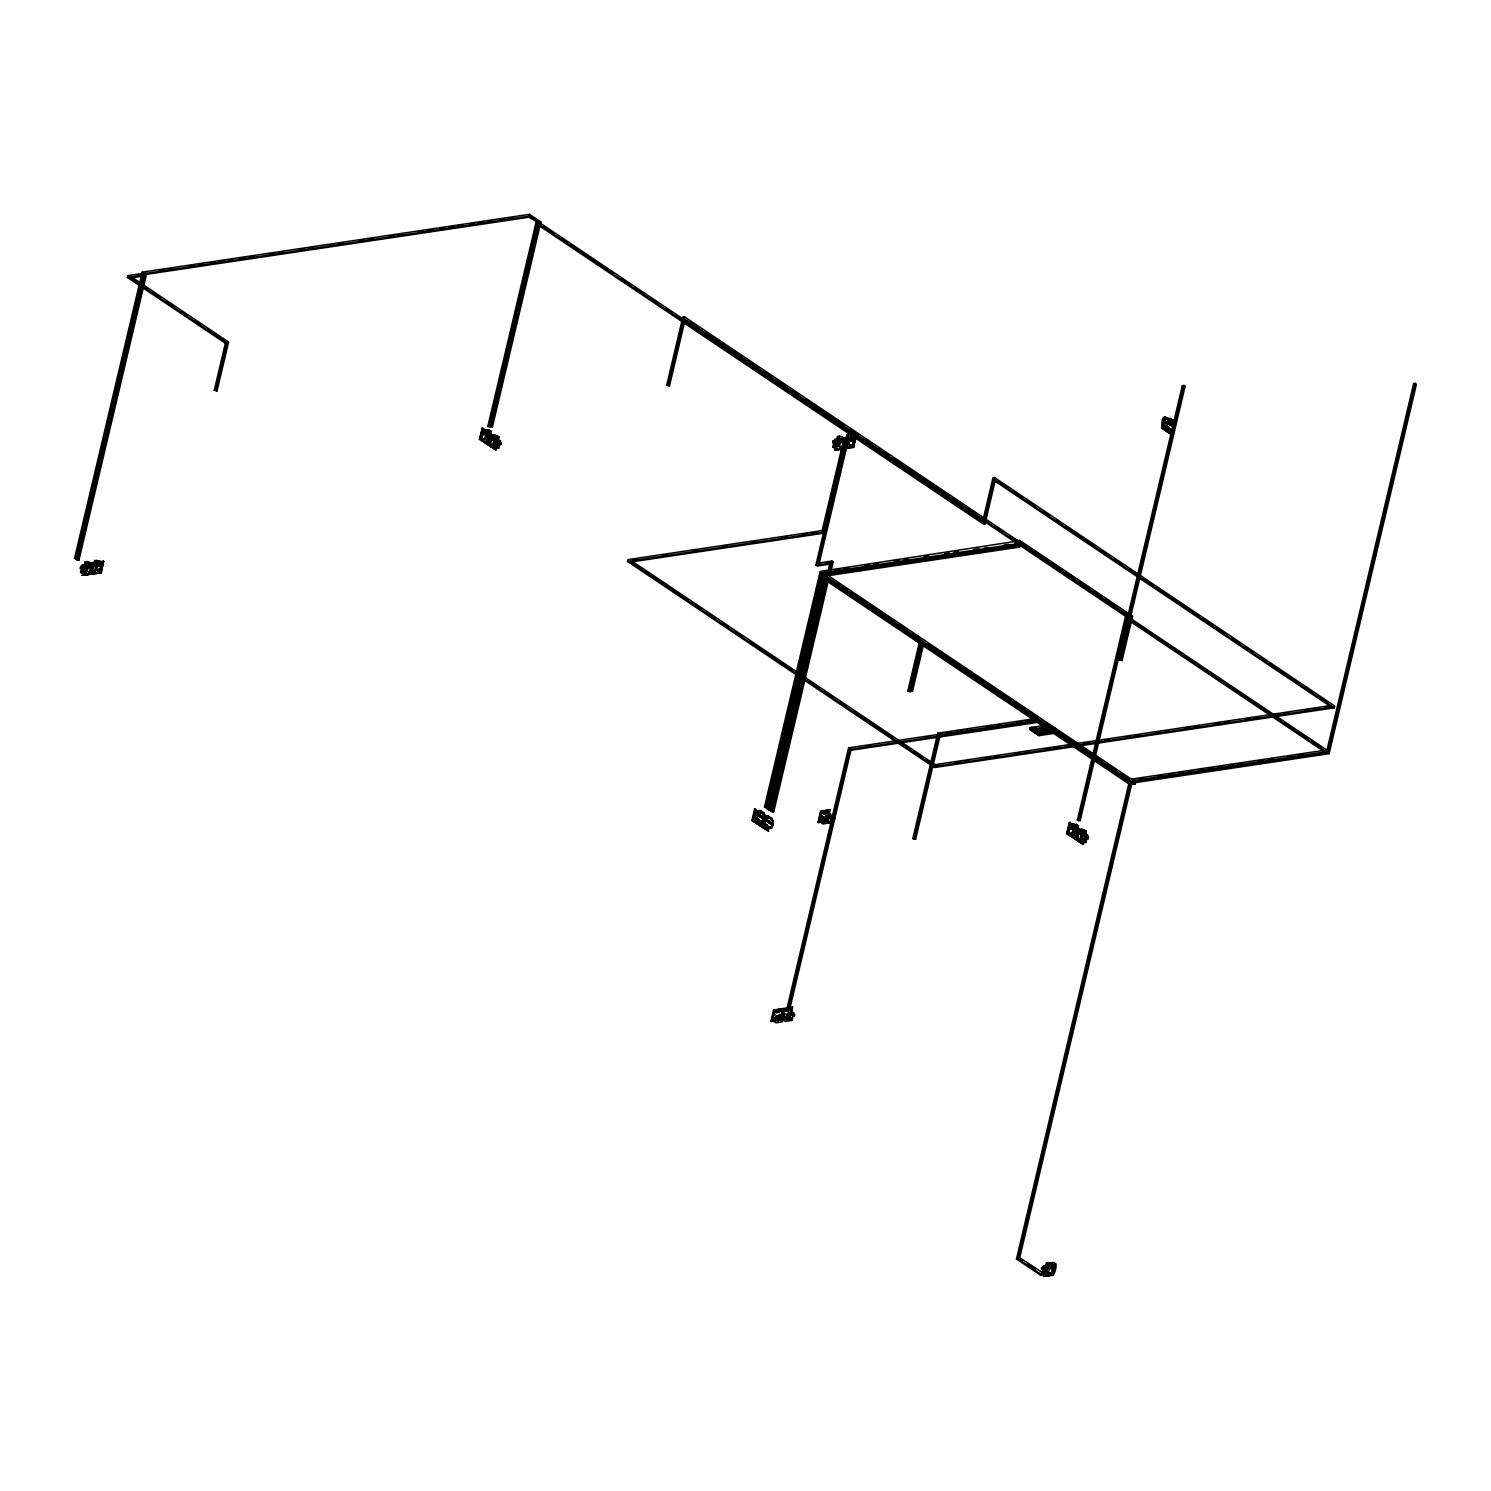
<?xml version="1.0" encoding="UTF-8"?>
<svg xmlns="http://www.w3.org/2000/svg" width="1491" height="1491" viewBox="0 0 1491 1491"><rect width="100%" height="100%" fill="white"/><g stroke="black" fill="none" stroke-linecap="round" stroke-linejoin="round"><path stroke-width="1.5" d="M81.614 572.097L81.334 571.444M82.844 571.109L81.8 571.314M85.36 564.604L86.124 563.3L85.9 564.437M85.49 562.927L86.963 562.778M86.012 571.37L87.056 570.401M91.1 570.047L90.541 570.27M95.871 561.361C97.027 559.069 93.355 564.959 95.629 562.032M90.411 563.169L94.884 563.207M95.349 569.972L95.387 569.413M95.685 562.498L94.66 562.927M101.425 567.009L102.04 566.636M102.45 567.232L102.469 565.741A6.057 3.877 -56.1 0 0 100.214 562.368L100.009 562.256M834.96 446.331L833.264 446.499L834.159 445.977M834.979 445.604L835.165 445.884M838.874 445.138L837.662 445.995L838.389 445.269M838.65 438.317L837.588 438.261L838.222 439.118M839.321 440.236L837.141 446.368L839.563 445.995L842.62 448.046L835.892 449.052L832.835 447.002L834.606 439.528L836.041 440.497L839.545 436.956M847.932 436.639L846.925 437.758L847.82 436.919M772.413 1017.104L773.084 1014.29A6.057 3.877 -56.1 0 1 777.165 1009.985L779.607 1009.742A6.057 3.877 -56.1 0 1 781.75 1013.004L782.495 1018.111L781.899 1016.955M847.13 437.59L847.634 436.453M847.745 443.871L847.018 444.598L848.808 443.852M848.323 435.335L848.547 435.055M791.423 1011.737L790.994 1011.625A6.057 3.877 -56.1 0 0 787.546 1008.121A6.057 3.877 -56.1 0 0 782.272 1012.799L781.452 1014.905L781.582 1012.892A6.057 3.877 -56.1 0 0 778.209 1009.519A6.057 3.877 -56.1 0 0 772.916 1014.197L772.562 1018.353M776.606 1015.632L777.426 1015.893M854.473 442.119L853.337 444.523M779.141 1015.539L779.607 1014.178L779.122 1015.39M854.38 441.727L849.777 438.615L849.441 439.975L853.877 441.709M854.772 440.33L852.181 446.573L845.229 447.654M781.116 1014.775L782.812 1014.439M781.769 1015.706L782.048 1013.936M784.21 1014.644L784.788 1013.34L784.527 1014.7M786.558 1014.961L786.335 1014.066M787.583 1020.179L787.043 1019.937M793.324 1014.737C793.808 1016.489 794.144 1016.937 790.1 1013.041M790.51 1013.6L791.404 1007.86L791.031 1010.227M790.323 1013.433L790.938 1011.494M791.087 1013.097L791.013 1011.028M794.554 1014.961L791.069 1012.575L790.435 1014.42M791.833 1011.14L792.317 1011.96L790.062 1012.296M820.33 817.161L819.92 816.304L820.889 817.571L819.882 821.858L822.939 823.908L829.667 822.902L831.419 815.447L827.71 812.409L828.083 810.824M820.516 816.826L819.565 817.087L820.106 815.409A6.057 3.877 -56.1 0 1 824.188 811.104L826.629 810.862L826.033 813.396C821.317 816.192 825.828 807.265 823.778 813.732M822.771 816.49L821.765 816.062M824.896 823.144L823.833 823.498M823.405 823.069L823.591 822.603M823.61 817.478L824.15 816.658M826.163 815.223L826.163 816.639L826.573 815.223M828.008 815.726L832.22 817.459M1043.197 1272.699L1042.284 1272.718M1043.961 1272.177L1043.98 1272.028M1047.577 1264.871C1045.433 1267.07 1047.782 1262.504 1047.372 1265.43M1046.738 1263.548L1046.272 1265.673L1043.625 1265.971L1041.855 1273.426L1044.911 1275.476L1051.845 1274.395L1054.435 1268.17A6.057 3.877 -56.1 0 0 1052.161 1264.797L1049.888 1265.132M1047.428 1265.225L1046.514 1264.853M1047.26 1263.902L1048.415 1263.175M1052.385 1269.829L1051.938 1270.22M1051.248 1267.313C1055.311 1269.344 1053.075 1270.052 1054.007 1269.065M480.792 435.372L481.63 432.539A6.057 4.007 81.5 0 1 485.265 430.526L484.966 431.682L488.582 432.725L489.216 430.004L491.154 431.309L490.502 434.011M481.798 433.601L481.202 439.267L487.11 443.312L490.669 442.771L492.57 435.186M485.078 438.54L485.544 438.093M486.644 439.733L486.327 438.764M490.688 431.272L489.253 430.694M490.315 432.036L489.551 430.657M489.216 440.646L489.421 440.628M489.328 433.266L489.644 432.148L490.017 433.415M489.365 432.595L490.222 433.229L489.458 432.39M492.589 439.435L493.241 437.385L485.656 432.446L485.227 434.254L492.813 439.193L489.775 439.174M493.633 443.628L493.819 443.61M494.751 444.747L493.521 444.523M497.714 436.639L498.684 437.515L498.199 436.602M497.454 437.609L497.789 439.062L498.013 437.814M498.013 437.124L498.199 437.087M498.367 446.853L498.609 446.946M754.316 815.521L754.278 814.906M757.801 819.23L758.173 820.516M757.596 819.752L757.204 819.565M760.615 812.315L759.087 810.806M760.056 811.812L761.267 812.465M759.385 821.634L756.701 818.074L759.124 819.547C758.807 822.212 759.702 820.758 759.963 821.578M760.224 811.421L763.075 814.366M762.05 813.154L761.211 811.626L762.777 813.657M760.95 821.597L762.348 823.069M764.249 814.123C764.603 816.546 762.386 811.067 762.591 813.639M766.933 816.583L769.076 817.105M768.424 816.938L768.517 816.826M769.132 826.909L768.2 827.71L767.474 826.387M769.598 817.348L770.735 818.447L769.207 817.161M767.977 827.095L768.461 827.654M769.636 817.608L771.332 818.727M769.393 827.02L770.101 828.306M771.443 819.472L769.114 817.888M1067.985 829.704L1068.842 826.871A6.057 4.007 81.5 0 1 1072.476 824.858L1073.706 825.306M1073.352 827.058L1068.413 828.791L1070.575 825.157L1072.7 824.84M1076.502 825.623L1078.049 826.07L1077.061 825.548M1077.397 826.983L1076.782 827.915L1077.136 826.666M1076.651 835.65L1076.129 835.817M1077.49 835.556L1077.769 835.873M1081.739 838.464L1081.609 839.489L1080.77 837.812M1084.814 833.301L1084.87 831.866L1084.572 832.984M1084.87 840.756L1085.318 841.819M1085.224 831.307L1084.591 831.102M1084.684 841.259L1084.721 840.421M1085.168 833.152L1084.46 832.146M1085.019 841.632L1084.237 841.278M1163.26 422.68L1164.042 422.475M1164.154 422.699L1163.241 422.941L1167.621 422.959L1167.788 421.487M1167.528 427.656L1167.08 427.358M1166.95 427.507L1168.627 428.159L1167.528 427.302M1169.652 419.139L1169.466 419.157M1171.367 418.952C1171.46 424.823 1161.079 405.962 1161.843 428.215L1169.876 433.62C1174.293 427.022 1168.553 431.272 1168.869 428.495M1170.025 419.213L1169.839 419.996M1168.404 429.184L1169.019 427.339L1166.577 425.867L1167.751 428.756L1170.472 429.408M1169.801 429.986L1171.367 430.023M1172.019 420.201L1171.889 420.145M1173.38 422.046L1173.342 421.245M1171.684 430.359L1170.715 429.837M1174.162 422.717L1172.653 421.692M81.595 568.406L80.328 567.885L81.446 568.649M89.646 566.636L90.802 567.251M89.963 565.275L98.22 563.915L98.071 565.369L101.91 566.86M90.951 567.009L89.833 566.599M90.616 567.27L90.019 565.052L89.646 567.195M491.583 439.025L491.9 437.664M492.869 438.969L485.47 434.011L485.805 432.651M493.186 437.609L485.656 432.446L485.414 434.235M499.932 443.051L499.615 444.411L500.734 444.243M500.901 444.355L493.856 439.472M832.612 442.492L840.849 441.261M832.91 441.261L852.442 438.317L852.703 437.18L853.989 438.056L853.299 441.001M834.065 441.895C833.115 439.305 834.569 445.082 832.779 442.603L833.264 441.355M832.966 441.038L841.576 439.752L841.297 441.671C838.445 444.765 829.089 441.056 834.103 442.1M763.783 819.528L765.349 818.429L757.763 813.49L757.335 815.297L764.92 820.236M764.995 819.882L757.577 815.055L753.57 816.006L754.912 816.583L753.999 819.659L755.098 820.535M841.968 441.094L850.187 439.864M843.086 441.858L843.366 438.578L844.651 439.454M841.52 439.975L841.819 441.914L842.322 439.64L843.515 439.957L839.079 438.857L839.731 436.155L844.092 438L822.156 530.61L627.916 559.628L627.487 561.436L797.368 675.516M772.692 823.479L772.375 824.84M772.133 823.572L773.363 823.815L772.934 825.641L765.368 820.702L765.796 818.894L773.363 823.815M773.028 825.269L765.964 820.516M773.344 823.908L765.796 818.894M830.673 818.615L830.953 816.956M829.667 822.902L826.61 820.851L827.617 816.565L831.158 818.932L831.903 817.254M1079.111 831.997L1078.776 833.357L1079.913 833.189M1079.819 833.544L1072.439 828.586L1072.868 826.778L1080.416 831.792L1078.981 832.164M1080.099 833.152L1073.035 828.4M1087.144 837.383L1086.809 838.743L1087.945 838.576M1088.132 838.538L1081.05 833.804L1076.875 834.606L1077.154 833.469L1077.62 835.016M1088.411 837.327L1080.9 832.164L1080.472 833.972L1088.039 838.911L1088.467 837.103L1081.087 832.146L1080.658 833.954M1174.162 427.656L1173.995 425.96L1175.225 426.221C1175.784 430.713 1171.684 420.332 1167.844 421.263M1174.852 427.805L1167.807 422.922M1041.613 1269.065L1049.869 1267.685M1041.799 1269.027C1044.147 1269.773 1042.079 1265.691 1042.768 1269.68M138.924 285.191L127.406 277.456L127.835 275.63L143.136 273.356M226.874 343.023L130.183 278.09L130.612 276.282L228.589 342.073L217.034 390.94L214.257 390.307L225.383 343.247L226.874 343.023L215.748 390.083L214.257 390.307M537.692 223.147L489.7 426.109L491.21 425.886L539.183 222.923L528.858 217.22L144.571 274.624L77.327 559.05L74.55 558.398L142.204 272.163L529.491 214.313L540.898 221.973L492.477 426.761L487.837 426.389L536.238 221.619L537.729 221.395L489.328 426.165M74.55 558.398L76.041 558.174L143.285 273.766L529.063 216.139L539.183 222.923M82.564 532.399L84.689 523.36M88.957 505.3L92.162 491.769M96.43 473.709L98.033 466.925M102.301 448.866L105.507 435.335M109.775 417.275L112.981 403.726M117.249 385.666L118.851 378.9M124.722 354.075L126.306 347.291M127.387 342.781L129.512 333.76M132.177 322.466L133.78 315.701M140.713 286.347L142.856 277.326M137.47 275.257L146.603 273.897L78.93 560.113L77.439 560.336L76.153 559.479L77.644 559.255L145.317 273.021M89.441 565.257L89.013 567.065L80.402 568.351L80.682 566.431L81.781 567.288M80.644 568.108L80.98 566.748M81.073 567.773L81.39 566.412L81.26 568.667M83.589 574.445L80.551 572.395L82.303 564.94L84.95 564.623L85.322 563.058M81.763 570.699L82.769 569.45M94.977 564.455L87.429 561.548L85.192 561.883L84.558 564.604L85.993 565.574M87.037 565.629L84.521 565.48L82.974 572.041L80.551 572.395M82.564 571.817L83.608 572.469L84.521 565.48M86.124 564.194L85.229 564.269M83.608 572.469L85.49 572.19L86.385 565.201M87.429 561.548L86.795 564.269L89.031 563.933L90.932 565.909M85.136 573.271L86.273 573.122M86.813 569.935L86.254 568.854L86.72 569.879M91.286 568.108L91.1 569.301L87.801 566.766L88.137 565.406L90 566.058M84.838 571.761L87.279 571.388L89.199 562.741M90.504 562.536L90.429 566.375M90.317 565.35L89.684 567.419L88.286 567.102M92.945 573.047L89.889 570.997L91.79 563.393M87.168 574.613L89.74 573.7M89.907 563.859A6.057 3.877 -56.1 0 1 91.976 564.25L93.914 563.691M90.317 573.439L91.473 568.071M83.571 574.631L91.417 573.457L91.902 571.426L90.727 572.544M89.889 570.997L92.312 570.643L93.877 564.083L96.375 564.232L96.151 568.537M101.015 566.394L102.208 567.363L97.157 565.369L97.474 564.008L101.015 566.394L101.705 563.449L99.86 561.138L94.548 560.486L93.896 563.207L95.349 564.176M94.678 561.66L94.306 563.244L91.659 563.542M92.312 570.643L93.877 564.083M94.921 563.039L95.051 562.088M92.964 571.072L94.828 570.792L95.741 563.803M97.903 564.045L96.151 562.871L96.785 560.15M94.492 571.892L95.61 571.724L94.418 571.836M95.853 567.493L96.207 568.313M100.68 567.754L99.673 572.041L96.617 569.991L98.555 561.343M98.872 565.909L99.189 564.549M99.86 561.138L99.487 562.722L101.705 563.449M99.021 566.021L99.543 564.642L97.959 564.344M88.882 565.294L80.626 566.673L100.158 563.71L100.419 562.592M99.058 571.612L99.375 570.252L97.94 571.78M99.077 572.32L101.071 572.358L101.593 570.102M101.5 562.908L103.419 562.405L102.879 564.679M101.593 567.102L99.878 571.966L97.866 572.153M100.829 572.525L103.494 561.212L101.295 572.861L82.117 575.321L101.295 572.861M529.063 216.139L529.491 214.313M480.475 436.844L479.953 439.099L496.112 450.133L479.487 439.435L482.171 428.122L485.936 430.191M481.761 431.421L482.488 429.128M482.73 428.029L479.487 439.435M489.216 430.004L487.538 430.265L486.457 434.515L481.705 434.701L482.022 433.341L485.954 432.744M487.259 436.043L486.234 440.404L488.582 441.373L490.129 434.813L488.526 433.732L486.979 440.292L484.892 438.894L481.332 439.435L482.357 435.13M485.246 430.545L483.364 430.824L482.022 433.341M481.612 439.957L484.78 442.361M483.848 430.452L482.599 429.464M481.798 439.938L480.158 438.988M481.928 439.342L482.432 437.963M483.364 430.824L487.538 430.265M483.177 439.193L483.401 438.596M486.793 433.154L484.836 432.912L484.519 434.272L484.668 432.819L484.705 434.254M483.83 439.155L482.991 440.33M483.587 440.591L483.848 439.454M484.165 431.365L486.047 431.085L486.42 429.501M484.892 438.894L486.662 431.421M486.346 436.658L486.625 438.224M485.656 442.529L484.594 442.398M486.998 437.087L486.513 436.751M495.422 406.726L497.006 399.961M501.274 381.92L503.418 372.899M508.748 350.348L510.873 341.327M517.806 312.01L519.408 305.245M525.261 280.438L526.863 273.673M532.734 248.867L534.337 242.101M487.837 441.485L489.383 434.925M488.694 442.212L488.172 444.467L488.862 442.324M490.092 439.006L490.315 440.702L494.49 439.901L494.826 438.54L492.887 438.596M489.551 444.113L488.899 442.342L489.234 444.672L491.806 445.958M496.484 439.715L500.473 440.702L498.702 448.176L495.142 448.698L489.365 444.821L490.464 440.479M489.607 444.616L490.241 441.895M492.067 435.819L489.849 433.956L489.905 432.222M492.515 438.876L492.831 437.534L485.768 432.781M493.055 437.403L492.552 439.677L493.931 439.994M491.34 445.939L491.676 444.579M491.862 444.542L492.813 446.76M493.689 437.832L493.26 439.64L500.846 444.579L501.274 442.771L493.689 437.832L501.237 442.864L500.119 443.032M493.446 439.621L493.875 437.814M498.534 439.416L499.187 436.695L494.453 434.906L494.08 436.49L490.204 433.508L493.968 435.596M492.869 445.362L492.682 446.555M489.365 444.821L492.925 444.281L494.677 436.826L496.615 438.112L497.249 435.409M494.378 442.044L494.583 443.498M490.632 446.443L493.67 447.915M498.702 448.176L494.267 445.809L495.292 441.429M494.267 445.809L496.559 439.137L498.162 440.199L496.615 446.778M495.571 446.983L495.049 449.238L497.193 437.981M497.919 437.832L498.106 438.522M499.187 436.695L497.118 437.012L498.404 441.019M497.714 445.679L498.069 444.523L498.348 446.107M501.088 442.808L500.846 444.579M1015.762 541.345L685.208 319.391L669.496 385.908L666.701 385.274L682.859 316.931L684.35 316.707L1017.477 540.413L1016.396 544.923L822.529 573.886L821.243 573.029L765.983 806.761L764.492 806.985L820.18 571.444L1015.762 541.345L1015.11 544.066L821.243 573.029M666.701 385.274L668.21 385.051L684.35 316.707M833.562 443.274L833.898 441.783M834.718 444.747L835.072 444.057M839.731 436.155L837.476 436.49L836.842 439.193L834.606 439.528M832.835 447.002L835.258 446.629L836.824 440.069L838.688 439.789M853.896 444.709L853.355 446.965L834.904 450.245L836.936 442.697M838.538 438.242L838.222 438.876M837.476 439.062L838.184 438.056M835.258 446.629L837.774 446.797L838.818 442.417M838.799 443.498L839.023 444.486M839.563 445.995L841.334 438.522M751.967 820.423L768.592 831.139L751.967 820.423L754.632 809.11L760.745 812.763L761.155 810.955L760.54 812.781M842.806 437.143L843.366 438.578M752.526 820.348L755.21 809.035M842.471 439.752L842.154 441.988L840.589 441.69M752.974 820.013C771.425 829.723 747.345 822.883 753.943 815.95L754.912 816.583M754.539 814.608L754.968 810.116M757.875 820.963L754.875 821.411L753.756 819.864L755.303 811.719L760.335 810.545L763.877 812.912L765.237 815.782L763.634 822.566L760.447 823.051M842.9 441.876L843.254 440.385M753.999 819.659L754.073 818.54L755.21 819.305M755.471 812.67L755.918 811.514L756.589 813.415M842.191 448.418L843.869 448.157M843.16 445.045L843.179 447.263M756.459 815.223C755.117 813.601 761.267 816.658 756.943 813.974M627.487 561.436L823.237 532.194L844.689 441.466L845.956 442.324L824.523 533.07L630.264 562.088L797.871 674.622M848.193 438.913L843.943 438.13L847.634 438.783M829.238 564.232L817.143 566.04L815.857 565.182L824.43 528.914M825.492 524.385L827.114 517.582M831.4 499.448L834.606 485.842M838.893 467.708L840.495 460.905M845.136 443.051L846.161 438.689L848.677 438.839M846.198 437.795L846.832 435.092L849.069 434.757L853.989 438.056M846.59 437.832L848.286 436.062L846.832 435.092M758.006 815.652L757.894 813.695L764.939 818.578L764.641 820.721L765.349 818.429L757.95 813.471M845.77 443.479L846.161 438.689M847.298 436.733L846.851 437.348M847.876 442.063L819.062 564.008L817.776 563.151L846.292 442.547L844.465 442.547M845.248 445.679L847.13 445.399L848.025 438.41M849.069 434.757L848.435 437.459L852.442 438.317M758.509 821.392L759.124 819.547M846.888 447.58L851.622 446.666L847.689 447.803M848.081 442.044L847.689 443.256M759.534 822.212L759.273 823.349L759.72 822.193M846.478 444.97L848.919 444.598L850.671 437.124M850.914 438.354C852.181 441.709 847.279 435.428 842.322 439.64M758.844 821.597L760.447 822.678L760.95 821.299L759.31 820.795M760.447 822.678L761.379 821.056L760.764 822.902L763.448 822.603M849.926 440.292L851.51 440.591L851.473 439.155M851.324 440.628L851.827 439.23L850.243 438.95M761.621 821.206L760 825.828M761.006 825.418C779.458 835.109 755.378 828.288 761.976 821.336M851.342 446.219L851.678 444.858L851.51 446.331M853.057 438.186L853.43 436.602M762.646 822.715L761.845 825.082L761.733 823.908L764.92 823.423L767.157 824.933L766.877 827.002C769.226 830.897 769.878 823.628 768.797 828.288L771.481 827.99M770.381 789.95L771.984 783.148M776.271 765.032L779.476 751.445M783.763 733.33L786.987 719.743M789.652 708.411L792.877 694.825M797.145 676.709L800.369 663.122M804.655 644.988L806.258 638.204M810.545 620.088L813.751 606.483M818.037 588.367L819.64 581.583M764.119 818.168L763.69 820.069L764.808 819.901M851.957 446.648L852.982 442.342M764.492 806.985L767.269 807.619L822.529 573.886M762.46 824.02L761.845 825.082L763.317 825.902L763.392 824.803M763.317 825.902L763.578 824.784M1128.78 618.485L1018.763 544.588L1020.254 544.364L1019.62 547.085L1018.334 546.228L824.132 574.967L768.89 808.7L766.094 808.066L767.38 808.923L822.846 574.11L1016.713 545.147L1017.999 546.004L1019.024 543.246M855.554 436.9L853.597 447.449L855.741 438.41M1019.62 547.085L825.734 576.048L770.493 809.781L768.983 810.004L767.716 809.147L770.381 797.815M771.462 793.287L773.587 784.229M776.271 772.897L777.873 766.113M778.954 761.584L781.098 752.526M784.844 736.666L786.987 727.608M789.652 716.276L794.479 695.906M798.225 680.045L800.369 670.987M804.655 652.872L807.861 639.285M810.545 627.953L813.751 614.367M818.037 596.251L821.243 582.664M855.182 439.267L855.704 437.012M763.877 826.704L764.138 825.567M764.492 820.609L766.039 821.038L766.281 819.174L762.479 819.957M767.716 809.147L769.207 808.923L824.448 575.191L825.734 576.048M769.319 810.228L770.81 810.004L826.48 574.445L827.766 575.321L772.096 810.862L770.605 811.085L769.319 810.228L771.965 798.99M777.817 774.258L779.402 767.511M786.316 738.306L788.441 729.304M793.752 706.846L795.877 697.844M800.127 679.877L803.314 666.384M807.563 648.399L810.75 634.924M814.999 616.939L818.186 603.464M768.48 828.437L771.667 827.971L773.27 821.168L771.891 818.317L766.914 815.763L764.79 824.803L766.542 826.778L767.157 824.933M768.76 818.149C769.561 813.471 768.89 821.522 766.337 816.677M769.71 817.888L769.337 816.583M776.233 788.832L779.42 775.339M785.254 750.625L786.857 743.879M787.919 739.387L790.044 730.404M792.709 719.165L794.293 712.418M795.355 707.927L797.48 698.944M801.207 683.195L803.332 674.212M807.582 656.245L810.769 642.751M815.018 624.766L818.205 611.291M824.038 586.578L825.641 579.831M827.99 571.482L829.965 563.076L815.857 565.182M768.666 828.045C769.971 824.448 765.088 827.43 767.53 826.144M770.623 819.025L771.127 817.646L770.828 819.696L773.27 821.168M772.413 811.067L827.561 577.8L828.847 578.657L773.699 811.943L770.922 811.29L773.699 811.943M829.947 569.301L831.885 561.045L833.171 561.902L831.195 570.308M771.443 817.851L771.462 819.342M771.872 825.567L771.909 824.281M770.922 1021.298L773.587 1009.985L792.28 1007.189L790.081 1018.838L770.922 1021.298L789.615 1018.502L792.28 1007.189M817.925 822.417L820.609 811.104L829.947 809.706L827.766 821.336L817.925 822.417L827.766 821.336M771.63 1020.534L772.003 1018.167L772.841 1019.266M773.456 1012.855L773.829 1010.469L792.765 1007.525M818.652 821.653L819.025 819.286L820.199 821.243M820.311 813.844L820.833 811.589L830.431 810.023M771.387 1021.633L774.071 1010.32M818.41 822.734L821.001 811.7M773.177 1016.34L772.86 1020.757L775.916 1022.807L782.645 1021.801L779.588 1019.751L781.414 1015.11M820.367 816.602L823.218 811.551L829.22 810.47L828.511 812.763M772.99 1019.397L773.512 1020.254L775.245 1018.297L773.959 1018.353M822.249 819.416L820.516 821.373L825.474 820.33M820.833 811.589L822.864 811.421L820.982 811.794M774.127 1018.465L773.419 1019.844L775.805 1020.478M820.814 820.945L820.982 819.472M776.606 1012.501L778.842 1012.165L779.439 1009.631L779.01 1012.277L776.606 1012.501L777.202 1009.966M771.872 1020.291L774.929 1019.658L775.693 1017.142L775.059 1019.863L771.481 1020.44M776.774 1012.613L777.37 1010.078M775.842 1018.409L774.761 1019.546M777.221 1012.203L777.538 1010.842C781.042 1009.985 775.916 1014.458 777.706 1010.954L778.824 1010.786M821.783 820.665L822.864 819.51C826.014 819.286 821.69 818.727 822.659 820.777M824.225 813.303L824.56 811.961C828.064 811.104 822.939 815.558 824.709 812.055L825.846 811.887M775.637 1019.658C774.705 1017.57 779.048 1018.185 775.749 1018.446M778.339 1012.035L778.656 1010.674M824.094 819.23L823.684 820.609L824.038 819.472M825.362 813.135L825.679 811.794M777.091 1018.111L775.264 1019.695L776.923 1019.583L777.78 1016.694L779.812 1016.527L778.842 1019.024M822.436 820.907L823.945 820.684L824.803 817.813L826.815 817.646L824.803 817.813M823.628 813.62L825.865 813.285L826.629 810.862M780.24 1016.937L779.868 1019.304L777.296 1019.527L777.78 1016.694M827.244 818.056L826.871 820.423L824.318 820.628L824.952 817.925M827.151 810.862L828.996 810.713L828.698 812.725M777.985 1019.583L776.848 1020.012M778.824 1017.626C779.625 1020.552 776.96 1016.433 778.973 1017.738M781.06 1009.705L781.619 1011.14M825.995 818.857C824.989 822.231 826.741 817.161 824.877 819.025M826.666 817.534L825.865 820.143M779.868 1019.304L780.389 1017.048M781.675 1013.973L781.974 1009.612M826.871 820.423L827.412 818.168M827.281 821.019L829.947 809.706M780.986 1019.136C782.384 1013.395 779.327 1021.95 784.266 1018.26M782.98 1011.42L783.166 1009.072L782.794 1011.457M782.328 1017.999L782.85 1018.856L784.583 1016.899L783.315 1016.955M781.806 1020.03L782.235 1019.732M782.216 1019.359L782.794 1013.805L785.552 1009.034L791.553 1007.953M782.533 1018.744C781.526 1015.11 787.043 1014.327 784.396 1018.465L780.818 1019.043M784.993 1009.034L783.315 1009.277M784.434 1016.787L784.396 1018.465M831.158 818.932L831.475 817.571L827.952 815.204L829.22 810.47M786.111 1011.215L786.558 1008.568L788.963 1008.345L788.348 1010.879L785.943 1011.103L788.348 1010.879M784.769 1018.409L786.428 1016.713L784.62 1018.297L786.279 1018.185L787.118 1015.296L789.149 1015.129L788.012 1017.701M786.558 1010.805L788.012 1009.277M786.95 1008.568L848.584 747.83L942.144 733.852M785.198 1017.011L784.825 1018.148M788.441 1008.345L833.562 817.515L831.475 817.571M832.071 817.348L833.655 817.068L849.646 749.414L1037.55 721.346L1037.978 719.538M788.199 1010.786L788.963 1008.345M790.752 1012.874L789.205 1017.924L786.652 1018.129L787.118 1015.296M788.329 1016.34L786.726 1017.757M789.727 1009.202L834.848 818.391L833.562 817.515M832.146 816.993L834.941 817.925L850.932 750.271L1037.326 722.445L1044.408 727.179L1029.629 729.397L1030.057 727.571L1044.837 725.371M789 1015.017L788.478 1017.216L789.745 1015.651M790.882 1013.116L788.944 1018.353L792.001 1020.403L793.752 1012.929L792.317 1011.96M791.609 1018.987L791.05 1017.924M791.423 1019.024L791.796 1017.813L790.957 1019.024M793.492 1016.433L793.808 1015.073M794.237 1014.737L794.218 1016.396L794.647 1014.588M907.833 691.023L910.628 691.656L907.833 691.023L919.295 642.602M909.342 690.799L920.618 642.826L919.127 643.05L827.542 581.546M909.715 690.743L920.189 646.386L921.68 646.181L911.206 690.519L909.715 690.743L912.492 691.377L923.395 645.23L921.792 644.149L922.333 641.875M915.865 669.459L919.015 656.152M983.184 519.222L992.987 477.735L994.478 477.511L1334.743 706.007L1334.315 707.815L1079.204 745.929M994.478 477.511L984.172 521.179L539.667 222.699M539.034 225.588L983.52 524.087L985.029 523.863L995.336 480.195L1334.315 707.815M1037.643 719.333L1037.214 721.141L940.094 735.641L915.604 839.265L912.827 838.632L937.746 733.199L1034.866 718.681M912.827 838.632L914.318 838.408L938.808 734.783L1034.437 720.488L922.016 644.988L923.507 644.764M803.649 678.498L934.633 766.467L935.062 764.659L1070.426 744.438M1016.713 545.147L1017.365 542.426L1019.229 542.146L1130.868 617.106L1120.803 659.656L1119.312 659.879L1129.358 617.33L1130.868 617.106M1018.334 546.228L1019.658 540.338L1132.564 616.174L1122.089 660.513L1119.312 659.879M828.474 580.651L1047.875 727.981L1031.232 730.46L1032.517 731.335L1032.946 729.528M1034.12 732.416L1034.549 730.59L1033.263 729.733L1032.834 731.541L1034.12 732.416L1054.137 729.416L1054.566 727.608L829.704 576.607M1322.871 750.513L1133.607 778.787L1132.974 781.489L1134.688 780.371L1135.956 781.228L1135.322 783.949L1133.831 784.173L1054.249 730.72L1035.742 733.479L1034.456 732.621L1034.884 730.814M1102.166 761.118L1054.622 729.192L1053.932 732.361L1037.661 734.783L1038.947 735.641L1039.376 733.833M1047.614 726.005L1047.185 727.813L1030.915 730.255L1029.629 729.397M1050.652 728.614L1051.08 726.807M1032.517 731.335L1051.36 728.782L1051.789 726.974L1045.992 723.079M1034.456 732.621L1054.454 729.639L1054.882 727.832L1134.465 781.265M1161.843 428.215L1165.086 416.828M1067.854 831.27L1067.332 833.413L1083.323 844.465L1066.699 833.767L1069.364 822.454L1074.75 825.604M1162.868 427.805C1181.301 437.515 1157.221 430.694 1163.837 423.742L1164.303 426.426M1164.266 421.934C1165.589 424.152 1162.7 419.661 1165.216 417.853L1168.758 420.238M1069.923 822.361L1066.699 833.767M1164.396 422.121L1163.651 427.656L1164.769 429.203L1167.751 428.756M1164.546 422.233L1165.776 418.598L1171.05 418.747M1075.663 828.642L1077.713 828.344L1078.347 825.623L1076.427 824.337L1074.75 824.579L1073.669 828.847L1068.786 828.828M1163.688 427.47L1165.161 428.308L1163.688 427.47L1164.639 425.065M1068.674 828.921L1075.775 827.058L1076.427 824.337M1074.321 837.644L1068.544 833.749L1069.55 829.462M1067.146 833.432L1070.948 836.209M1069.122 833.674L1069.643 832.276L1069.308 833.637M1164.974 428.346L1163.968 426.351M1166.652 421.655C1167.751 426.109 1169.839 419.437 1164.415 422.4L1167.938 421.599L1174.815 426.37M1166.689 423.09L1167.006 421.729M1073.427 827.561L1071.88 827.132L1071.712 828.605L1072.234 827.225M1081.143 834.308L1079.745 833.991L1080.435 831.698L1072.178 826.014L1072.439 824.877M1070.985 833.73L1070.78 834.923L1071.172 833.693M1167.882 423.444L1168.217 422.083M1074.75 824.579L1073.613 823.833L1073.24 825.418A6.057 4.007 81.5 0 0 1071.228 824.803M1072.625 828.549L1072.868 826.778M1068.544 833.749L1072.085 833.227L1073.855 825.753L1072.178 826.014M1072.122 834.345L1073.539 837.047M1169.224 428.01L1168.72 429.389L1169.224 428.01L1170.51 430.452M1073.93 832.537L1073.464 830.99L1073.781 831.997M1073.818 835.09L1073.501 836.451M1077.397 819.975L1125.593 616.156L1127.084 615.932L1078.906 819.752L1077.397 819.975L1078.683 820.833L1080.192 820.609L1127.942 618.597L1327.493 752.62L1327.922 750.812L1017.365 542.426M1169.354 431.123L1167.882 430.284L1169.149 431.141L1169.615 429.986M1074.172 834.625L1075.738 828.064L1077.341 829.145L1075.794 835.705L1072.085 833.227M1171.497 420.35L1172.466 421.431L1173.305 420.257L1173.492 421.841M1075.03 835.817L1077.713 828.847M1076.968 826.722L1076.632 827.58M1173.305 420.257L1172.727 421.934M1127.923 615.802L1182.326 385.684L1183.817 385.461L1185.103 386.337L1130.812 616.007M1077.583 829.947L1077.042 828.269M1082.354 843.03L1076.446 838.986L1076.092 836.675L1075.179 838.818M1173.678 427.321L1173.995 425.96M1183.817 385.461L1129.414 615.578L1123.618 611.701M1076.837 839.675L1080.024 842.08M1077.825 829.182L1079.149 829.947M1077.154 839.06L1078.254 839.135M1074.116 837.849L1077.881 837.103L1079.633 829.63M1078.944 833.45L1079.298 831.959M1078.403 838.911L1078.627 838.315M1079.745 833.991L1080.043 831.848L1072.98 827.114M1080.341 839.731L1080.024 841.092L1078.869 838.893M1081.646 829.22L1079.782 829.499L1079.409 831.083L1081.273 830.804L1081.646 829.22L1086.38 831.027L1085.746 833.73L1083.677 834.047M1077.583 834.811L1076.577 839.153L1080.118 838.613L1081.888 831.139L1083.808 832.444L1084.46 829.723M1080.08 839.694L1079.838 841.129L1080.882 839.824M1082.783 829.984L1081.702 834.233L1076.875 834.606M1081.851 840.477L1080.64 842.49L1082.242 843.571M1082.056 836.693L1081.87 837.942L1081.534 836.954M1080.826 842.471L1078.794 841.632M1085.746 833.73L1087.666 835.035L1085.914 842.49L1081.46 840.123L1082.503 835.761M1081.702 841.93L1080.658 840.421L1081.478 841.297M1081.46 840.123L1083.771 833.45L1085.373 834.531L1083.808 841.092M1084.665 832.761L1085.168 832.22M1083.062 841.204L1085.373 834.531M1084.908 839.992L1085.187 838.874L1085.224 839.862M1087.759 838.594L1088.076 837.252L1081.385 832.444M1016.471 1259.019L1128.799 783.856L1130.29 783.632L1017.98 1258.795L1016.471 1259.019L1040.569 1275.196L1042.06 1274.973L1042.284 1272.923M1132.004 782.682L1019.695 1257.845L1042.936 1272.829M1132.601 781.545L1133.235 778.842L1131.744 779.048M1040.569 1275.196L1040.998 1273.389M1041.967 1269.139L1042.284 1267.779M1043.42 1271.022L1043.327 1270.966M1043.998 1270.425L1043.812 1271.618L1043.514 1270.556M1051.826 1263.567L1052.739 1266.008L1051.826 1263.567L1046.496 1262.914L1045.862 1265.635L1047.875 1266.735M1044.278 1273.072L1045.825 1266.511L1047.707 1266.232L1046.794 1273.221L1041.855 1273.426M1044.93 1273.5L1045.825 1266.511M1047.017 1264.517L1046.868 1265.524L1046.719 1264.536M1046.794 1273.221L1047.707 1266.232M1049.869 1266.474L1048.098 1265.3L1048.751 1262.579M1047.577 1274.917L1046.16 1274.768L1046.477 1273.407M1046.328 1274.88L1047.446 1274.712M1048.117 1273.389L1047.949 1274.861L1048.266 1273.5M1046.16 1272.792L1048.583 1272.419L1050.503 1263.772M1048.527 1273.575L1048.005 1274.6M1050.354 1266.437L1050.018 1267.797L1053.392 1270.071L1053.727 1268.711L1050.186 1266.325M1051.155 1266.977L1051.174 1268.412L1049.589 1268.133M1050.987 1268.45L1051.49 1267.052L1049.925 1266.772M1042.917 1268.207L1041.985 1267.48L1041.557 1269.288L1050.316 1268.114C1053.447 1261.461 1027.56 1272.624 1052.106 1266.139L1052.385 1265.02L1053.671 1265.878L1052.963 1268.822L1049.44 1266.437L1049.124 1267.797L1053.392 1270.071M1050.987 1274.973C1050.838 1276.128 1055.404 1270.351 1052.721 1274.488M1051.174 1274.153L1051.341 1272.68L1050.223 1272.848M1051.64 1274.47L1052.646 1270.183M1055.218 1264.722L1054.491 1267.015L1055.143 1265.095M1055.46 1263.641C1044.856 1294.598 1068.246 1252.216 1046.104 1265.039L1047.073 1265.449M1326.748 751.24L1413.673 383.56L1415.164 383.336L1416.45 384.193L1329.115 753.7L1136.496 782.458M1134.409 781.713L1327.829 752.825L1415.164 383.336M85.267 562.405L86.348 563.561M86.441 570.755L85.267 571.146M821.541 816.378L822.603 816.397M826.722 815.782L825.734 816.49M774.519 1015.259L775.357 1014.793M781.396 1014.57L782.085 1014.551M781.079 1015.818L781.414 1014.271M789.149 1013.563L788.143 1013.358M485.842 439.006L486.718 439.23M489.999 431.477L489.682 432.185M497.435 446.815L497.398 446.965M758.9 811.309L759.739 811.458M759.776 821.597L761.1 822.268M765.256 824.467L765.237 825.269M768.965 817.553L767.772 816.863M766.616 825.287L766.076 825.045M769.71 827.598L768.238 826.76M1163.931 423.369L1163.632 422.456M1168.087 427.358L1168.609 427.544M1068.19 828.213L1068.656 826.89A6.057 4.007 81.5 0 1 1070.221 825.138M1073.278 833.376L1072.402 832.537L1073.93 833.562M1076.521 834.904L1076.726 835.817M1084.516 832.873L1084.703 832.053M101.798 568.537L100.009 571.463M848.621 435.689L847.764 435.521M772.804 1015.706L772.599 1015.949M776.699 1016.005L776.867 1015.576M778.637 1018.428L780.93 1015.706M782.216 1014.197L782.44 1012.911A6.057 3.877 -56.1 0 1 786.503 1008.587L786.708 1008.68M793.38 1014.42L790.826 1012.836M790.547 1019.937L790.286 1019.62M1053.019 1272.345L1053.764 1270.966M489.085 440.665L489.178 441.597M490.315 442.156L490.297 441.224M761.603 812.558L762.441 812.241M766.672 825.045L766.709 825.846M1172.15 420.052L1171.18 419.418M1085.411 833.115L1077.397 827.84L1081.273 830.804M854.324 441.839L850.355 439.975L850.858 438.596M827.934 815.763L828.605 814.011A6.057 3.877 -56.1 0 0 825.231 810.638A6.057 3.877 -56.1 0 0 819.938 815.297L819.565 819.472M102.264 567.4L97.642 565.704M826.2 819.416L828.511 815.447L827.058 818.074M788.534 1016.918L789.522 1015.688M754.036 814.813L754.353 815.801M753.868 814.757L756.757 815.148M90.876 572.656L87.279 571.388M95.405 573.215L99.17 571.948M97.735 572.861L99.338 572.059M822.063 816.043L822.492 817.012M788.199 1012.929L789.224 1013.041M788.925 1013.88L787.9 1013.6M1048.098 1263.082L1046.57 1263.865M847.466 437.59L842.695 437.776M837.495 449.201L842.042 448.269M825.063 820.423L821.541 821.485M777.855 1021.428L778.06 1021.41M1051.062 1274.693L1046.253 1275.103M486.849 442.119L485.115 441.597M763.168 814.366L765.237 815.782M761.286 821.485L761.938 823.032M769.859 828.213L769.449 827.878M88.547 574.37L86.049 574.594M840.663 448.866L835.78 449.592M791.162 1011.662L791.274 1011.625A6.057 3.877 -56.1 0 0 788.832 1008.233M775.637 1020.384L776.997 1020.124M1048.639 1275.756L1049.85 1275.401M159.574 270.635L164.159 269.946M168.763 269.256L173.347 268.566M189.432 266.181L194.016 265.491M198.601 264.802L203.205 264.112M210.082 263.087L214.685 262.397M219.27 261.708L223.874 261.037M228.458 260.347L233.062 259.658M239.939 258.633L244.543 257.943M249.127 257.253L253.712 256.564M269.796 254.178L274.381 253.489M278.985 252.799L283.57 252.109M299.654 249.705L304.239 249.016M308.823 248.345L313.427 247.655M329.492 245.251L334.096 244.561M338.681 243.872L343.284 243.201M359.35 240.796L363.934 240.107M368.538 239.417L373.123 238.728M389.207 236.323L393.792 235.653M398.395 234.963L402.98 234.273M419.064 231.869L423.649 231.18M428.234 230.509L432.837 229.819M439.715 228.794L444.318 228.104M448.903 227.415L453.506 226.725M458.091 226.036L462.676 225.365M469.572 224.321L474.175 223.65M478.76 222.96L483.345 222.271M487.948 221.581L492.533 220.892M499.429 219.867L504.014 219.177M508.617 218.487L513.202 217.816M127.406 277.456L143.397 275.052M130.183 278.09L142.614 276.226M539.388 222.196L540.898 221.973M537.095 224.284L538.586 224.06L985.029 523.863M228.589 342.073L227.098 342.296L208.013 329.474M685.208 319.391L683.717 319.614L1014.253 541.568M490.614 427.022L487.837 426.389M489.085 431.607L491.154 431.309M481.984 433.564L484.668 432.819M486.905 432.968L488.582 432.725M481.313 434.421L484.65 434.105M481.705 434.701L485.637 434.105M489.16 434.72L490.651 434.496M490.371 435.614L494.453 434.906M482.208 438.54L483.121 439.416M494.677 436.826L491.396 436.229A6.057 4.007 81.5 0 1 493.297 435.931A6.057 4.007 81.5 0 0 491.061 436.192M481.202 439.267L483.177 440.292M492.086 437.646L493.241 437.385M493.055 438.279L500.864 442.92M496.745 437.981L498.255 437.758M491.769 438.988L492.701 438.857M497.174 440.106L498.684 439.882M487.017 443.852L485.451 442.547M1185.103 386.337L1182.326 385.684M851.771 437.329L852.703 437.18M842.154 440.907L840.421 440.013L840.104 441.373L843.626 443.74M851.827 439.23L853.989 441.112M842.042 441.56L850.653 440.274M843.179 441.69L844.689 441.466M850.448 445.865L851.696 445.529L850.541 445.026M840.272 448.083L839.247 448.269M851.864 446.368L850.15 446.741M845.36 447.952L847.056 447.691M853.355 446.965L851.547 447.02M834.904 450.245L842.378 449.126M844.241 448.847L853.597 447.449M99.748 561.772L103.494 561.212M98.369 562.387L103.979 561.548M96.151 562.871L100.158 563.71M91.976 564.213L94.063 563.803M103.419 562.405L101.332 562.815A6.057 3.877 -56.1 0 0 99.245 562.461M87.801 566.766L88.901 566.748L80.402 568.351M97.157 565.369C97.325 565.704 78.203 568.611 98.35 565.685L98.779 563.859M98.331 569.32L100.363 569.152L98.499 569.432M94.194 570.363L96.617 569.991M90.224 573.159L84.558 574.259M92.908 573.234L101.071 572.358M83.496 574.986L85.416 574.482M89.684 573.942L91.715 573.755M92.833 573.588L94.753 573.084M1170.211 418.337L1165.776 418.598M1165.198 419.511L1168.366 419.046L1166.763 425.83L1163.595 426.314M1172.97 420.033L1171.18 418.99M1170.752 421.17L1173.119 420.276M1172.466 421.431L1170.975 420.294M1163.502 423.239L1166.558 422.904M1163.837 423.742L1164.788 424.395M1163.651 427.656L1166.633 427.209M1173.752 427.842L1174.684 427.693M1170.845 429.091L1169.037 428.047M1170.342 430.843L1173.324 430.396M1168.292 431.57L1172.746 431.309M1169.876 433.62L1162.421 428.141M995.336 480.195L993.845 480.419L1331.538 707.181L1079.167 744.885M632.985 559.926L637.589 559.237M662.824 555.472L667.409 554.782M692.663 551.018L697.248 550.328M722.483 546.563L727.068 545.874M752.321 542.109L756.906 541.419M782.141 537.655L786.726 536.965M802.792 534.561L807.395 533.871M811.98 533.2L816.565 532.511M817.776 563.151L831.885 561.045M827.132 562.815L833.171 561.902M1017.477 540.413L1010.19 536.741M1019.658 540.338L1016.303 540.842L1019.453 541.419L1057.939 567.27M1017.906 541.923L1019.397 541.699L1061.853 570.214M823.74 571.966L828.306 571.277M835.146 570.252L839.713 569.581M844.26 568.891L848.826 568.22M864.799 565.835L869.365 565.145M873.912 564.474L878.479 563.784M894.451 561.399L899.017 560.728M903.565 560.038L908.131 559.349M924.103 556.963L928.651 556.292M944.623 553.906L949.189 553.217M953.755 552.546L958.303 551.856M974.275 549.471L978.842 548.8M1003.928 545.054L1008.494 544.364M894.768 561.622L899.334 560.933M924.42 557.187L928.986 556.516M944.94 554.13L949.506 553.441M954.072 552.751L958.638 552.08M983.725 548.334L988.291 547.644M825.902 575.601L827.766 575.321M920.301 644.373L922.221 643.907M921.904 645.454L923.395 645.23M1132.564 616.174L1123.375 611.217M1127.942 618.597L1126.432 618.821L1324.716 751.986L1134.688 780.371M957.371 731.317L961.975 730.627M966.559 729.938L971.144 729.267M987.191 726.862L991.776 726.173M996.361 725.483L1000.964 724.812M1017.011 722.408L1021.596 721.719M1026.181 721.029L1030.766 720.358M946.71 733.181L951.258 732.491M865.917 746.301L870.502 745.612M895.7 741.847L900.284 741.157M925.482 737.393L930.067 736.722M1035.406 727.832L1030.057 727.571M1031.66 728.652L1035.816 728.037M1054.193 731L1036.059 733.702L1037.345 734.56L1053.988 732.081L1131.949 784.452L1133.458 784.229M1038.947 735.641L1053.708 733.442L1128.799 783.856M1077.303 743.413L1329.674 705.709M934.857 765.74L939.442 765.051M955.526 762.665L960.129 761.976M964.733 761.286L969.318 760.596M985.421 758.192L990.005 757.503M994.609 756.813L999.194 756.142M1015.296 753.738L1019.881 753.048M1024.485 752.359L1029.088 751.669M1045.172 749.265L1049.757 748.575M1054.361 747.886L1058.964 747.215M1065.86 746.171L1070.445 745.5M1084.237 743.431L1088.84 742.742M1104.924 740.337L1109.509 739.648M1125.612 737.244L1130.197 736.573M1134.8 735.883L1139.404 735.193M1155.488 732.789L1160.073 732.1M1164.676 731.41L1169.279 730.72M1185.364 728.335L1189.948 727.645M1194.552 726.956L1199.155 726.266M1215.24 723.862L1219.843 723.172M1224.428 722.483L1229.031 721.812M1245.115 719.408L1249.719 718.718M1254.304 718.028L1258.907 717.339M1274.991 714.935L1279.595 714.245M1284.18 713.574L1288.783 712.884M1304.867 710.48L1309.471 709.791M1314.056 709.101L1318.659 708.411M1325.555 707.386L1330.158 706.697M934.633 766.467L1074.582 745.575M1074.62 746.618L934.428 767.548L805.084 680.697M767.38 808.923L768.89 808.7M760.335 810.545L755.9 810.806M755.303 811.719L758.49 811.253L756.888 818.037L753.7 818.522M761.305 811.197L761.435 812.576M763.224 812.483L762.982 814.31L763.019 813.359M754.371 814.142L755.341 814.776M754.446 814.552L758.062 813.806M760.876 813.359L763.877 812.912M754.744 817.273L755.527 817.944M766.914 815.763L763.932 816.211L768.368 815.931M753.756 819.864L756.757 819.416M762.274 820.851L764.697 820.497M762.218 821.075L765.778 820.553M766.039 821.038L766.914 819.603L764.995 819.64M757.987 822.492L759.459 823.312M825.623 812.409L824.43 812.52L825.492 812.576M758.416 823.778L761.416 823.33M829.313 813.471L830.245 813.341M764.79 824.803L761.789 825.25L762.907 826.797L765.908 826.349M829.182 815.782L831.419 815.447M827.617 816.565L830.841 817.832M771.742 825.324L772.972 823.964L765.908 819.23M822.044 819.92L820.87 820.311M834.848 818.391L832.053 817.739M766.449 829.164L769.431 828.716M823.778 820.572L822.752 820.758M826.573 820.125L824.318 820.628M818.484 821.541L822.063 820.963L822.715 818.261L821.914 820.851L818.894 821.392M1157.873 776.215L1162.477 775.525M1178.561 773.121L1183.146 772.431M1187.749 771.742L1192.353 771.052M1208.437 768.648L1213.022 767.977M1217.625 767.287L1222.229 766.598M1238.313 764.193L1242.898 763.504M1268.189 759.739L1272.774 759.049M1298.046 755.266L1302.649 754.576M1139.422 779.234L1143.988 778.544M1169.112 774.798L1173.678 774.109M1198.82 770.362L1203.386 769.673M1228.509 765.927L1233.076 765.237M1258.218 761.491L1262.784 760.801M1287.907 757.055L1292.492 756.366M1069.494 823.479L1069.159 825.716M1073.613 823.833L1070.575 825.157M1076.297 825.939L1078.347 825.623M1068.917 829.015L1072.83 828.437M1078.608 830.543L1081.888 831.139M1069.271 833.096L1070.221 833.749M1086.38 831.027L1084.33 831.326L1085.877 834.215M1080.248 832.612L1081.199 832.463M1070.203 834.643C1066.456 833.283 1067.5 824.97 1073.11 828.921M1077.005 834.196L1079.875 833.823M1071.861 835.482L1072.309 834.345L1071.992 835.705L1070.706 834.83M1085.616 835.333L1087.666 835.035M1074.21 838.184L1072.663 836.88M1076.446 838.986L1078.235 840.048M1087.33 837.364L1088.467 837.103M1081.515 841.073L1080.565 840.421M1082.149 843.235L1085.914 842.49M773.587 1009.985L775.637 1010.432M782.216 1009.351L776.215 1010.432L772.897 1016.005M778.6 1011.289L777.426 1011.681M777.351 1011.625L778.563 1011.513M786.708 1010.227L787.882 1009.836L786.782 1010.283M790.976 1009.761L790.416 1008.307L792.578 1010.823M789.913 1010.879L792.15 1010.544L791.516 1013.265L793.752 1012.929M775.693 1017.142L773.829 1017.421M788.161 1016.247L787.211 1016.508M773.904 1018.987L775.022 1018.819M777.65 1018.428L778.693 1018.204M784.378 1017.421L783.204 1017.813M785.105 1017.048L786.596 1016.825L786.279 1018.185M788.105 1016.862L786.913 1016.974L787.975 1017.03M778.712 1018.483L777.594 1018.651M783.11 1017.757L784.247 1017.589M777.128 1019.415L779.569 1019.005M792.001 1020.403L785.254 1021.41L782.253 1019.229M1048.098 1265.3L1055.945 1263.977M1051.453 1265.151L1052.385 1265.02M1055.386 1264.834L1053.298 1265.244A6.057 3.877 -56.1 0 0 1049.999 1265.244M1052.739 1266.008L1053.671 1265.878M1050.372 1272.96L1051.509 1272.792M1050.167 1273.482L1051.36 1273.351M1050.111 1273.705L1051.23 1273.538M1049.906 1274.209L1051.025 1274.041M1053.019 1274.786L1043.439 1276.352L1053.261 1275.29M98.928 562.256L100.214 562.368M96.673 573.327L94.455 572.824M782.924 1018.595L787.639 1017.719M784.024 1019.08L787.173 1018.092M791.386 1020.273L790.659 1019.564M1071.805 836.712L1073.054 836.768M484.351 434.161L485.898 434.589M493.819 438.037L493.67 439.51L490.409 440.702M85.099 574.221L86.217 574.706M1047.744 1263.753L1046.496 1262.914M1071.992 836.693L1069.811 835.37M1164.527 416.902L1169.335 420.145M1167.434 422.978L1174.498 427.731M1167.229 423.109L1172.765 426.817M1164.452 425.084L1165.403 425.736M998.765 481.612L1008.401 488.079M1014.178 491.974L1021.875 497.137M1027.653 501.013L1035.369 506.195M1043.066 511.376L1048.844 515.252M1056.541 520.415L1062.319 524.31M1066.177 526.882L1095.065 546.284M1100.843 550.16L1108.558 555.342M1114.336 559.218L1122.033 564.399M1129.731 569.562L1135.508 573.457M1143.224 578.62L1152.841 585.087M1156.699 587.678L1199.081 616.137M1202.92 618.709L1212.556 625.176M1216.414 627.767L1226.031 634.234M1231.808 638.111L1239.524 643.292M1245.302 647.169L1252.999 652.35M1260.696 657.512L1266.474 661.389M1270.332 663.98L1299.22 683.381M1304.998 687.258L1312.714 692.439M1318.491 696.316L1326.189 701.497M1065.636 572.451L1075.253 578.899M1079.111 581.49L1088.728 587.957M1094.506 591.834L1102.203 596.996M1106.061 599.587L1115.678 606.054M1067.649 574.11L1075.365 579.291M1083.1 584.472L1088.877 588.367M1096.612 593.548L1102.389 597.444M1110.124 602.625L1115.902 606.502M690.557 322.112L698.273 327.274M705.97 332.456L744.475 358.306M748.333 360.897L757.95 367.364M763.727 371.24L771.425 376.422M777.202 380.298L784.918 385.461M792.616 390.642L798.393 394.519M806.091 399.681L844.596 425.55M850.373 429.427L858.089 434.608M865.786 439.77L871.564 443.647M879.261 448.828L888.897 455.295M892.736 457.867L902.372 464.335M906.211 466.925L948.574 495.366M952.432 497.957L962.068 504.424M965.907 507.015L975.543 513.482M981.32 517.358L989.018 522.521M994.795 526.398L1002.492 531.579M529.286 215.412L536.033 219.941M1131.334 620.014L1167.807 644.503M1171.628 647.075L1181.226 653.524M1185.065 656.096L1194.664 662.544M1198.503 665.116L1208.101 671.565M1211.941 674.137L1221.52 680.586M1225.36 683.158L1281.011 720.526M1284.851 723.098L1294.449 729.546M1298.288 732.118L1307.868 738.567M1311.707 741.139L1321.306 747.587M1327.829 752.825L1329.115 753.7M543.973 226.818L553.627 233.304M561.361 238.485L567.158 242.381M571.034 244.971L613.547 273.524M621.281 278.724L630.935 285.21M634.812 287.8L644.466 294.305M648.324 296.895L657.997 303.381M665.731 308.562L671.528 312.458M675.386 315.067L683.12 320.248M1015.11 544.066L1016.396 544.923M850.671 438.615L854.045 440.889M845.658 437.981L847.261 439.062M837.476 436.49L838.93 437.459M846.292 442.547L847.578 443.405L844.782 442.771M848.919 444.598L852.181 446.573M837.625 437.646L839.228 438.727M838.054 439.025L837.085 438.615M836.321 439.379L837.923 440.46M1120.803 659.656L1122.089 660.513M668.21 385.051L669.496 385.908M822.156 530.61L823.442 531.486M823.237 532.194L824.523 533.07M841.688 585.888L847.484 589.784M855.182 594.946L893.743 620.834M899.52 624.729L907.236 629.892M914.934 635.073L920.711 638.968M928.427 644.131L938.063 650.616M941.921 653.188L951.556 659.674M955.414 662.265L997.814 690.724M1001.672 693.315L1011.308 699.782M1017.086 703.677L1024.802 708.859M1030.579 712.735L1038.295 717.917M1054.677 728.913L1102.408 760.969M1108.148 764.827L1115.79 769.952M1121.512 773.792L1129.153 778.936M837.457 583.354L843.216 587.23M850.932 592.393L889.419 618.243M899.036 624.71L902.894 627.301M912.511 633.75L920.208 638.931M927.905 644.093L933.683 647.97M937.541 650.561L947.158 657.028M950.997 659.6L993.341 688.041M999.119 691.917L1006.816 697.08M1014.514 702.261L1020.291 706.138M1027.989 711.3L1033.766 715.177M1041.463 720.358L1047.241 724.235M1107.869 764.939L1115.473 770.046M1121.176 773.885L1124.997 776.438M822.846 574.11L824.132 574.967M1054.137 729.416L827.99 577.557L826.499 577.781L1051.36 728.782M1054.454 729.639L1135.322 783.949M968.647 672.981L974.406 676.858M1073.296 743.264L1078.981 747.084M920.357 644.187L921.643 645.044M921.68 646.181L918.586 645.323L920.189 646.386M911.206 690.519L912.492 691.377M1078.906 819.752L1080.192 820.609M491.21 425.886L492.477 426.761M937.746 733.199L939.032 734.057M482.171 428.122L486.047 431.085M938.808 734.783L940.094 735.641M1069.364 822.454L1075.775 827.058M482.301 429.147L484.035 430.433M1077.527 828.866L1079.279 830.152A6.057 4.007 81.5 0 0 1078.44 830.487M1080.099 832.91L1085.299 831.68M488.582 441.373L490.669 442.771M492.925 444.281L495.012 445.697M1075.794 835.705L1077.881 837.103M1080.118 838.613L1082.205 840.011M1080.695 839.862L1081.665 840.514M488.191 444.374L489.775 445.548M493.484 447.934L495.236 449.22M1075.402 838.706L1077.844 840.775M632.631 561.567L796.362 671.528M804.078 676.69L935.062 764.659M631.774 562.219L641.428 568.705M645.286 571.295L687.761 599.811M691.619 602.401L701.273 608.887M707.069 612.782L714.785 617.964M722.501 623.145L728.298 627.04M736.014 632.221L741.81 636.117M749.526 641.298L792.001 669.813M809.371 681.48L819.025 687.966M824.821 691.861L832.537 697.043M840.253 702.224L846.049 706.119M853.765 711.3L892.382 737.225M902.036 743.711L909.752 748.892M913.61 751.483L923.264 757.968M927.122 760.559L930.999 763.15M142.204 272.163L143.49 273.039M143.285 273.766L144.571 274.624M848.584 747.83L849.87 748.687M849.646 749.414L850.932 750.271M127.835 275.63L137.377 282.041M143.099 285.899L146.919 288.453M152.641 292.311L160.282 297.436M166.004 301.275L173.646 306.401M181.287 311.526L187.009 315.384M194.65 320.509L200.372 324.348M142.782 287.763L225.383 343.247M914.318 838.408L915.604 839.265M215.748 390.083L217.034 390.94M833.655 817.068L834.941 817.925M828.325 816.229L831.885 818.913M824.653 819.528L825.79 819.36L824.598 819.752M821.988 820.143L820.926 820.087M765.983 806.761L767.269 807.619M769.207 808.923L770.493 809.781M770.81 810.004L772.096 810.862M754.632 809.11L759.459 812.353M755.341 810.06L758.863 812.427M755.732 811.533L757.204 812.371M761.193 821.094L763.634 822.566M769.226 826.48L771.667 827.971M766.02 827.878L767.492 828.716M794.405 1014.849L791.162 1012.78M789.074 1017.719L786.652 1018.129M776.774 1018.26L776.923 1019.583M94.548 560.486L95.983 561.455M98.387 564.008L101.705 566.505M774.947 1018.763L773.848 1019.21M90.653 563.654L90.821 563.766A6.057 3.877 -56.1 0 1 91.808 564.138M85.192 561.883L86.646 562.852M89.833 565.946L88.715 566.766L92.088 569.04M89.851 566.3L92.256 567.922M76.041 558.174L77.327 559.05M77.644 559.255L78.93 560.113M85.621 565.853L82.303 564.94M95.312 572.171L93.896 572.861M1050.354 1264.964L1052.106 1266.139M1046.943 1266.884L1043.625 1265.971M1052.329 1271.581L1051.528 1274.19L1045.862 1275.29M1048.583 1272.419L1051.845 1274.395M1046.402 1275.252L1044.8 1276.016M1018.185 1258.069L1021.987 1260.622M1027.69 1264.461L1035.294 1269.568M1017.98 1258.795L1042.06 1274.973M491.769 447.263L489.719 444.989M481.984 439.864L482.786 441.019M1076.278 836.637L1076.632 838.166M1068.246 831.251L1068.6 832.779M1081.553 830.729A6.057 4.007 81.5 0 1 1082.503 831.587M826.499 810.75A6.057 3.877 -56.1 0 1 828.772 814.123M1054.007 1266.008A6.057 3.877 -56.1 0 1 1054.584 1268.263M852.666 437.087A6.057 3.877 -56.1 0 1 854.921 440.441M843.142 438.373A6.057 3.877 -56.1 0 1 844.111 438.745M102.04 563.579A6.057 3.877 -56.1 0 1 102.637 565.835M782.943 1008.587L780.744 1020.235L782.943 1008.587M822.547 818.149L820.684 818.429L822.715 818.261"/></g></svg>
